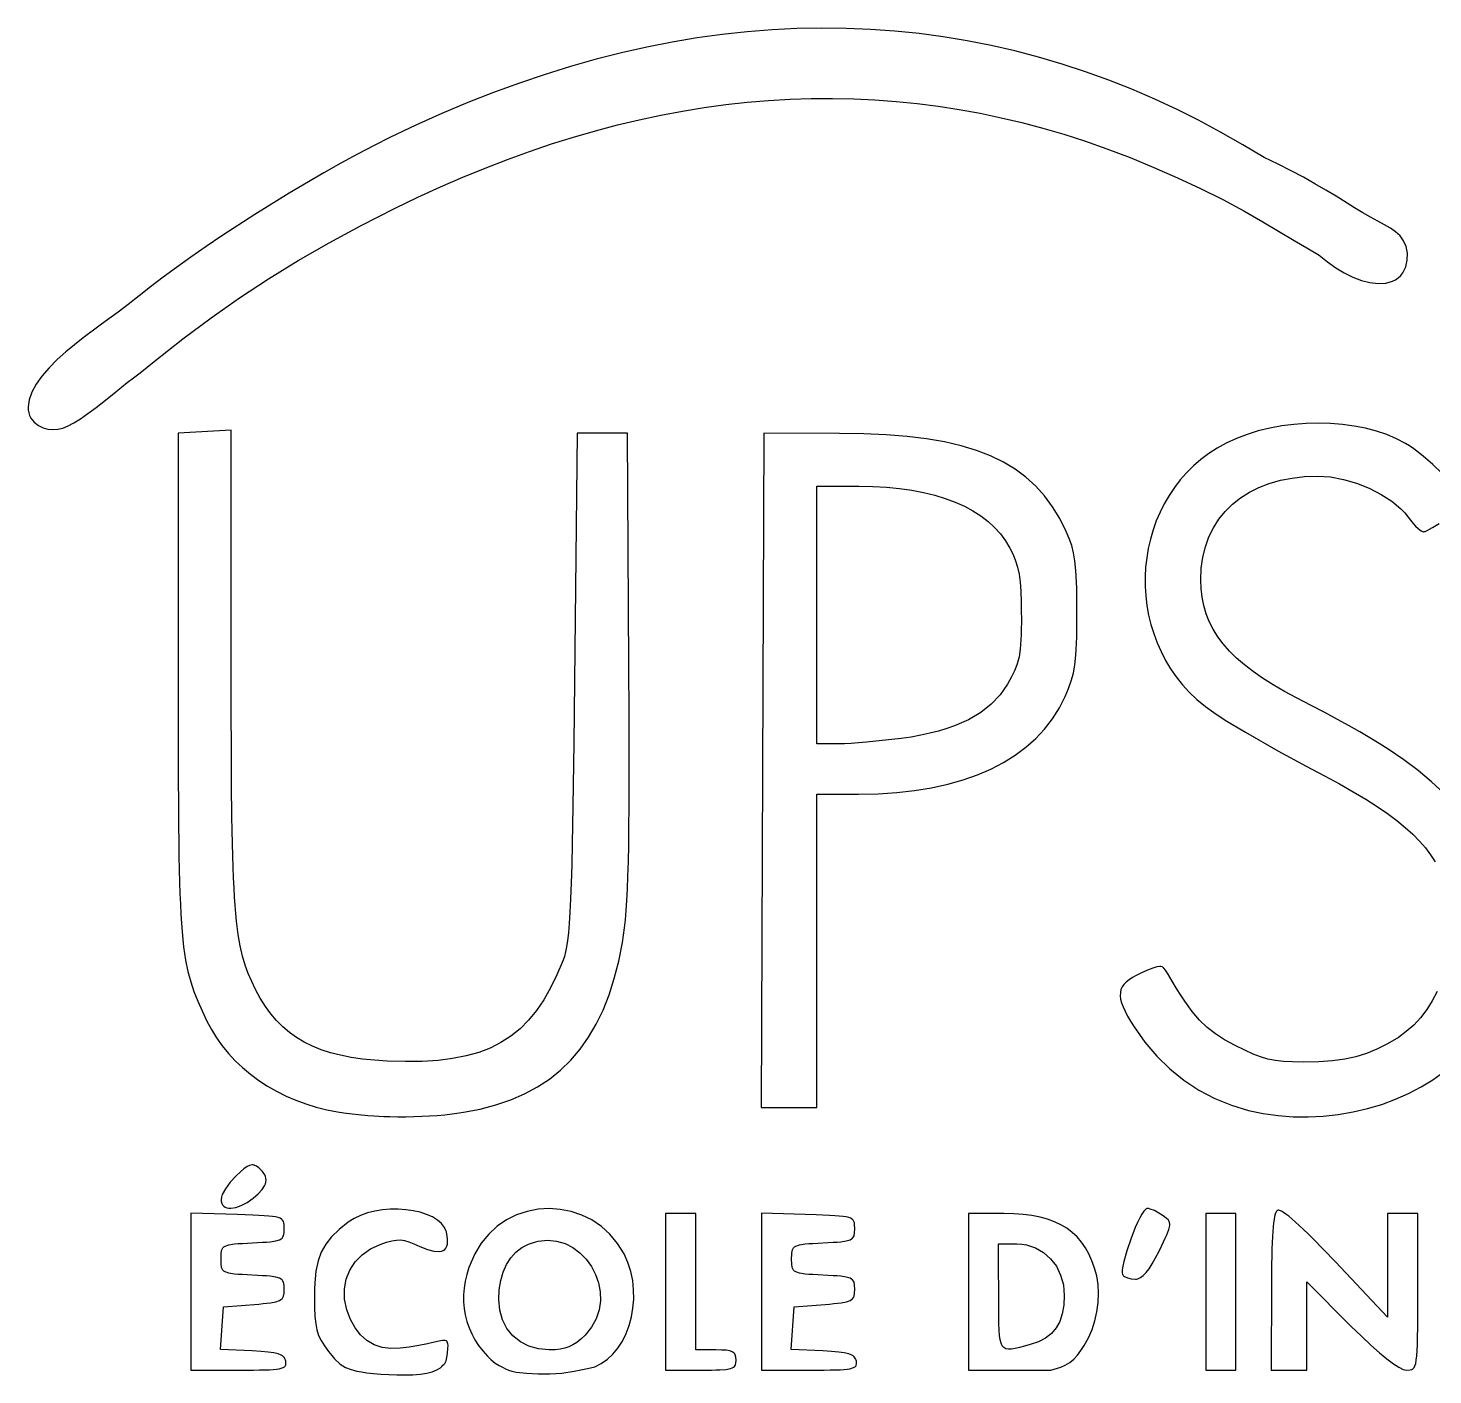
# Model space of a CAD drawing. Extents: x -6 to 160, y 42 to 89.
# Drawn here: x -6.35 to 40.39, y 41.65 to 86.45 of the extents above; entities that cross this region are included whole.
import ezdxf

# ---------------------------------------------------------------- set-up
doc = ezdxf.new("R2010")
doc.units = 0
doc.layers.get('0').update_dxf_attribs({"linetype": 'CONTINUOUS'})

msp = doc.modelspace()

# ---------------------------------------------------------------- linework, layer by layer
at = {"color": 7}
for points in [[(-5.357918, 73.107075), (-5.190442, 73.1472), (-5.014575, 73.217475), (-4.822725, 73.31955), (-4.607768, 73.45515), (-4.364167, 73.625475), (-4.088175, 73.8312), (-3.777743, 74.07255), (-3.431925, 74.3496), (-3.050318, 74.662275), (-2.844593, 74.8158), (-2.6253, 74.9838), (-2.154443, 75.3573), (-1.203968, 76.10805), (-0.260319, 76.81275), (0.687367, 77.47815), (1.65, 78.1113), (2.638492, 78.7191), (3.663743, 79.30845), (4.736617, 79.886325), (5.868075, 80.459625), (6.619867, 80.8212), (7.36875, 81.1638), (8.114625, 81.487575), (8.857725, 81.792525), (9.59805, 82.078575), (10.335675, 82.345725), (11.070675, 82.594125), (11.803125, 82.823625), (12.5331, 83.0343), (13.260675, 83.22615), (13.98585, 83.399175), (14.70885, 83.553375), (15.4296, 83.688825), (16.148175, 83.80545), (16.8648, 83.90325), (17.5794, 83.9823), (18.29205, 84.0426), (19.0029, 84.08415), (19.71195, 84.106875), (20.41935, 84.11085), (21.1251, 84.096075), (21.829275, 84.062625), (22.532025, 84.01035), (23.233275, 83.9394), (23.93325, 83.8497), (24.63195, 83.741325), (25.32945, 83.614275), (26.025825, 83.468475), (26.72115, 83.303925), (27.4155, 83.120775), (28.108875, 82.91895), (28.8015, 82.698375), (29.5476, 82.4373), (30.321225, 82.141575), (31.107975, 81.8178), (31.893375, 81.47235), (32.66325, 81.111975), (33.40305, 80.742975), (34.09845, 80.372025), (34.735125, 80.005575), (35.78145, 79.3818), (36.19395, 79.1403), (36.61395, 78.8991), (36.88545, 78.67365), (37.1625, 78.4758), (37.444575, 78.30615), (37.73025, 78.165975), (38.0169, 78.057525), (38.299875, 77.984325), (38.572725, 77.951325), (38.8269, 77.964225), (39.053475, 78.027375), (39.1536, 78.07845), (39.24375, 78.14235), (39.323025, 78.218475), (39.390825, 78.3057), (39.49035, 78.50775), (39.5412, 78.73275), (39.544425, 78.9627), (39.503025, 79.180275), (39.42105, 79.3728), (39.303225, 79.535325), (39.15405, 79.671375), (38.977875, 79.7901), (38.77845, 79.903125), (38.5584, 80.022075), (38.319525, 80.1549), (38.0622, 80.30535), (37.78605, 80.473725), (37.172625, 80.853975), (36.8331, 81.0591), (36.470475, 81.27015), (36.084525, 81.485475), (35.674875, 81.70395), (35.241675, 81.924825), (34.784925, 82.148025), (34.073175, 82.56765), (33.326175, 82.989375), (32.589675, 83.385525), (32.239725, 83.565375), (31.90965, 83.7285), (31.147125, 84.083025), (30.380325, 84.412725), (29.60925, 84.71775), (28.83405, 84.998025), (28.054725, 85.25355), (27.271275, 85.4844), (26.483925, 85.6905), (25.6926, 85.87185), (24.89745, 86.02845), (24.098475, 86.160375), (23.295825, 86.26755), (22.489425, 86.349975), (21.6795, 86.407725), (20.865975, 86.4408), (20.049, 86.44905), (19.22865, 86.4327), (18.40485, 86.3916), (17.577825, 86.32575), (16.74765, 86.2353), (15.91425, 86.1201), (15.0777, 85.98015), (14.238225, 85.815525), (13.395675, 85.626225), (12.550275, 85.41225), (11.7021, 85.1736), (10.851075, 84.9102), (9.99735, 84.622125), (9.141, 84.30945), (8.282025, 83.972025), (7.420568, 83.609925), (6.556643, 83.22315), (5.690392, 82.8117), (5.160818, 82.54635), (4.614292, 82.26015), (4.054792, 81.95565), (3.486067, 81.63555), (2.336543, 80.959125), (1.19655, 80.2521), (0.097046, 79.535625), (-0.427872, 79.180575), (-0.931192, 78.83115), (-1.408867, 78.489975), (-1.857217, 78.15975), (-2.272267, 77.8431), (-2.650117, 77.54265), (-3.021892, 77.256225), (-3.355568, 77.00385), (-3.660293, 76.77765), (-3.947617, 76.56705), (-4.513867, 76.1478), (-5.097442, 75.67965), (-5.384025, 75.422025), (-5.652443, 75.152475), (-5.889968, 74.876625), (-6.084975, 74.6013), (-6.229042, 74.334), (-6.317467, 74.081775), (-6.349425, 73.851375), (-6.344767, 73.74615), (-6.327292, 73.648275), (-6.297592, 73.5582), (-6.256875, 73.476225), (-6.206243, 73.402575), (-6.147, 73.33725), (-6.0084, 73.231125), (-5.852243, 73.15665), (-5.6883, 73.111875), (-5.522918, 73.095525)], [(6.216593, 50.237167), (6.482475, 50.24175), (6.746317, 50.251042), (7.006792, 50.264925), (7.262842, 50.283367), (7.5132, 50.3064), (7.756725, 50.333768), (7.9923, 50.36541), (8.135175, 50.387318), (8.69325, 50.494492), (9.2184, 50.631743), (9.711225, 50.799525), (10.172325, 50.998568), (10.60215, 51.229343), (11.001375, 51.492443), (11.370375, 51.78846), (11.7099, 52.1181), (12.020325, 52.481768), (12.30225, 52.880175), (12.556275, 53.313743), (12.782925, 53.78325), (12.982725, 54.289192), (13.1562, 54.832125), (13.303875, 55.412692), (13.426425, 56.031442), (13.497, 56.517225), (13.5267, 56.791725), (13.5528, 57.095475), (13.575525, 57.43455), (13.59495, 57.8151), (13.6113, 58.243275), (13.624575, 58.725075), (13.635, 59.266725), (13.642725, 59.8743), (13.647825, 60.553875), (13.6509, 61.7217), (13.647225, 63.588), (13.639275, 65.246325), (13.595625, 72.974625), (11.91555, 72.974625), (11.8041, 62.65995), (11.77605, 60.572025), (11.754, 59.3172), (11.738175, 58.6128), (11.721, 58.004325), (11.702175, 57.4833), (11.681325, 57.041175), (11.65815, 56.669475), (11.6322, 56.359725), (11.603175, 56.103518), (11.570775, 55.892243), (11.53455, 55.71756), (11.494275, 55.570875), (11.4495, 55.443742), (11.247525, 54.963068), (11.033925, 54.524392), (10.80645, 54.126368), (10.563075, 53.767868), (10.3014, 53.447617), (10.019475, 53.164275), (9.7149, 52.916692), (9.38565, 52.703542), (9.0294, 52.523618), (8.64405, 52.37565), (8.227425, 52.25835), (7.77735, 52.170525), (7.291485, 52.110818), (6.767843, 52.078125), (6.204142, 52.071067), (5.598218, 52.088543), (5.173118, 52.11555), (4.773067, 52.156118), (4.396867, 52.210943), (4.043543, 52.280468), (3.712117, 52.365375), (3.401618, 52.466025), (3.11085, 52.583168), (2.838893, 52.7172), (2.584718, 52.868842), (2.347342, 53.038493), (2.12565, 53.226743), (1.918718, 53.434193), (1.72545, 53.66145), (1.54485, 53.908943), (1.375868, 54.177293), (1.217467, 54.467092), (0.973718, 54.998243), (0.872692, 55.277318), (0.784425, 55.580475), (0.708069, 55.919018), (0.642746, 56.304225), (0.58762, 56.747475), (0.563621, 56.99445), (0.541866, 57.2601), (0.522217, 57.54585), (0.504593, 57.853275), (0.488845, 58.18365), (0.474965, 58.5384), (0.462742, 58.91895), (0.452098, 59.326725), (0.442943, 59.76315), (0.435139, 60.22965), (0.423374, 61.258425), (0.415718, 62.424375), (0.411518, 63.73875), (0.40979, 65.21295), (0.407764, 73.076175), (-1.356367, 72.974625), (-1.355768, 63.0726), (-1.3533, 61.6749), (-1.3476, 60.45), (-1.343093, 59.897625), (-1.337392, 59.38275), (-1.330192, 58.90365), (-1.32135, 58.4583), (-1.310775, 58.044825), (-1.298242, 57.6615), (-1.283692, 57.3063), (-1.266817, 56.977425), (-1.247625, 56.672925), (-1.2258, 56.391), (-1.201275, 56.1297), (-1.173818, 55.887225), (-1.109617, 55.4511), (-1.031993, 55.0677), (-0.939593, 54.721792), (-0.831217, 54.398542), (-0.705449, 54.08295), (-0.56107, 53.759842), (-0.396824, 53.414317), (-0.249515, 53.134417), (-0.081298, 52.862093), (0.107323, 52.598467), (0.315365, 52.344592), (0.542015, 52.101743), (0.786292, 51.870668), (1.047217, 51.652568), (1.323667, 51.448268), (1.614518, 51.258668), (1.9185, 51.084517), (2.234325, 50.926493), (2.56065, 50.785425), (2.896125, 50.661817), (3.239318, 50.556142), (3.588825, 50.468918), (3.942068, 50.4012), (4.158667, 50.3676), (4.430618, 50.331742), (4.644893, 50.307968), (4.950225, 50.280525), (5.156167, 50.265968), (5.490818, 50.24865), (5.683275, 50.242193), (5.94975, 50.237318)], [(19.89705, 60.9636), (21.283125, 60.965625), (21.93195, 60.9801), (22.55355, 61.02075), (23.1474, 61.087275), (23.7132, 61.179525), (24.2505, 61.297275), (24.758925, 61.440375), (25.23795, 61.6086), (25.687275, 61.801725), (26.10645, 62.0196), (26.49495, 62.262075), (26.85255, 62.528775), (27.178725, 62.8197), (27.4731, 63.13455), (27.735225, 63.473175), (27.964725, 63.83535), (28.16115, 64.22085), (28.27365, 64.484325), (28.3626, 64.734375), (28.4307, 64.99005), (28.4805, 65.270025), (28.5147, 65.593275), (28.5267, 65.777025), (28.53585, 65.978625), (28.542375, 66.200475), (28.546575, 66.444975), (28.5489, 66.714375), (28.5489, 67.29975), (28.5465, 67.56315), (28.542225, 67.8033), (28.535775, 68.022225), (28.515375, 68.403975), (28.483275, 68.724375), (28.4373, 68.9991), (28.3755, 69.24405), (28.2957, 69.474975), (28.1958, 69.707775), (27.97875, 70.135575), (27.738075, 70.5291), (27.4716, 70.8891), (27.17715, 71.216775), (26.852475, 71.512875), (26.4954, 71.77845), (26.1036, 72.01455), (25.674975, 72.221925), (25.207275, 72.4017), (24.698325, 72.55485), (24.1458, 72.6822), (23.5476, 72.7848), (22.9014, 72.86355), (22.2051, 72.9195), (21.456375, 72.95355), (20.653125, 72.966675), (18.1329, 72.974625), (18.046575, 50.547), (19.89705, 50.547)], [(19.896825, 62.642025), (19.896825, 71.21055), (21.28965, 71.21055), (21.7602, 71.20215), (22.21155, 71.177025), (22.643325, 71.1354), (23.055225, 71.07735), (23.4468, 71.003025), (23.817825, 70.912575), (24.167925, 70.80615), (24.496725, 70.683825), (24.80385, 70.545825), (25.089, 70.3923), (25.3518, 70.223325), (25.59195, 70.039125), (25.809075, 69.8397), (26.0028, 69.62535), (26.172825, 69.39615), (26.3187, 69.15225), (26.42505, 68.938725), (26.5104, 68.731425), (26.576925, 68.517975), (26.626575, 68.286075), (26.661675, 68.023275), (26.684175, 67.717275), (26.69625, 67.3557), (26.6991, 67.150275), (26.699625, 66.686025), (26.697525, 66.4692), (26.69325, 66.273675), (26.6865, 66.09705), (26.6634, 65.7915), (26.62455, 65.53455), (26.566425, 65.3079), (26.485275, 65.093475), (26.3775, 64.87305), (26.2395, 64.62855), (25.9953, 64.27575), (25.699125, 63.9615), (25.34865, 63.6846), (24.9414, 63.44385), (24.4752, 63.23805), (24.219225, 63.1479), (23.94765, 63.066075), (23.660025, 62.99235), (23.356275, 62.926575), (23.036025, 62.868675), (22.6989, 62.8185), (21.55215, 62.69385), (21.281175, 62.67225), (21.0333, 62.655975), (20.817, 62.645625), (20.64075, 62.642025)], [(0.559948, 47.219707), (0.740993, 47.285032), (0.936593, 47.38965), (1.141193, 47.533208), (1.308968, 47.677208), (1.434892, 47.813108), (1.519192, 47.94225), (1.545825, 48.004726), (1.562167, 48.06601), (1.568243, 48.126308), (1.564118, 48.185703), (1.549725, 48.244503), (1.5252, 48.302777), (1.445617, 48.41843), (1.32576, 48.534153), (1.248368, 48.59071), (1.175092, 48.624836), (1.138643, 48.633007), (1.101517, 48.634952), (1.063125, 48.630604), (1.023, 48.619583), (0.9351, 48.577126), (0.833242, 48.505955), (0.712944, 48.40448), (0.569698, 48.271282), (0.376339, 48.062027), (0.218021, 47.844833), (0.110996, 47.645482), (0.081894, 47.5605), (0.071766, 47.489625), (0.077694, 47.417408), (0.095021, 47.355308), (0.12307, 47.303333), (0.161167, 47.261407), (0.2085, 47.229525), (0.264439, 47.207633), (0.328273, 47.195775), (0.399296, 47.193832)], [(0.672146, 41.809058), (1.1547, 41.81085), (1.354867, 41.813632), (1.529767, 41.8179), (1.6809, 41.824207), (1.809893, 41.832608), (1.918268, 41.843558), (2.007592, 41.857282), (2.1354, 41.894258), (2.177018, 41.918107), (2.192918, 41.931533), (2.205818, 41.946008), (2.215943, 41.961458), (2.22345, 41.978108), (2.231393, 42.014783), (2.231243, 42.056325), (2.224568, 42.103057), (2.214, 42.145432), (2.198618, 42.183975), (2.17791, 42.219082), (2.151067, 42.250808), (2.117468, 42.27945), (2.076443, 42.305107), (1.969492, 42.348675), (1.824817, 42.38295), (1.637092, 42.409733), (1.400918, 42.43065), (1.110893, 42.447308), (0.053318, 42.497557), (0.155697, 43.909125), (1.330125, 44.007307), (1.477192, 44.021107), (1.718168, 44.04975), (1.89615, 44.083582), (2.020568, 44.127457), (2.06565, 44.154533), (2.100893, 44.185958), (2.127517, 44.222257), (2.146567, 44.26395), (2.167125, 44.366033), (2.17185, 44.497057), (2.1675, 44.629508), (2.147617, 44.731657), (2.12865, 44.772832), (2.101867, 44.808082), (2.066025, 44.838158), (2.019825, 44.863425), (1.891125, 44.902425), (1.705493, 44.929583), (1.588042, 44.940225), (1.45245, 44.9496), (0.779093, 44.984633), (0.640046, 44.993857), (0.520569, 45.004283), (0.334122, 45.0321), (0.208122, 45.0741), (0.164097, 45.102382), (0.130715, 45.136425), (0.106499, 45.177008), (0.090065, 45.224933), (0.074318, 45.345833), (0.071697, 45.505133), (0.074318, 45.66435), (0.090145, 45.785258), (0.106648, 45.833175), (0.130875, 45.873825), (0.164315, 45.9078), (0.208339, 45.936082), (0.334419, 45.978082), (0.520798, 46.0059), (0.640274, 46.016325), (0.779318, 46.02555), (1.45245, 46.060583), (1.588042, 46.070032), (1.705493, 46.080607), (1.891125, 46.107757), (2.019825, 46.146675), (2.066025, 46.172033), (2.101867, 46.202107), (2.12865, 46.237425), (2.147617, 46.278532), (2.1675, 46.380682), (2.17185, 46.513208), (2.167867, 46.650307), (2.159775, 46.706175), (2.144543, 46.754483), (2.1201, 46.795808), (2.084242, 46.830908), (2.034817, 46.860383), (1.969575, 46.884833), (1.8864, 46.905075), (1.78305, 46.921658), (1.657342, 46.935232), (1.5072, 46.946483), (1.330342, 46.956083), (1.124543, 46.964708), (0.617695, 46.981507), (-0.936368, 47.029733), (-0.936217, 41.809058)], [(6.456975, 41.656883), (6.70005, 41.676907), (6.915892, 41.709758), (7.100167, 41.755958), (7.251, 41.815507), (7.367992, 41.888325), (7.413742, 41.929583), (7.451167, 41.974058), (7.48905, 41.999482), (7.518975, 42.030983), (7.542225, 42.069158), (7.560075, 42.114533), (7.58475, 42.228525), (7.603425, 42.377025), (7.61865, 42.528075), (7.622625, 42.641932), (7.6191, 42.686025), (7.6113, 42.722107), (7.598625, 42.750675), (7.5903, 42.762232), (7.580625, 42.772132), (7.56945, 42.780307), (7.5567, 42.786907), (7.526475, 42.795375), (7.489418, 42.798158), (7.444942, 42.795533), (7.331918, 42.775957), (7.074143, 42.714157), (6.945667, 42.686633), (6.649717, 42.63039), (6.3333, 42.578032), (6.034117, 42.536325), (5.723693, 42.523575), (5.434343, 42.563108), (5.168093, 42.653557), (4.92705, 42.79335), (4.713068, 42.981158), (4.528268, 43.215383), (4.374668, 43.494675), (4.254293, 43.81755), (4.182667, 44.169007), (4.177943, 44.510483), (4.236817, 44.835608), (4.356067, 45.137858), (4.532318, 45.411082), (4.762425, 45.648682), (5.042917, 45.844358), (5.370667, 45.9918), (5.578275, 46.060282), (5.75235, 46.107982), (5.903317, 46.134233), (6.041918, 46.138508), (6.178575, 46.12035), (6.323842, 46.079257), (6.488317, 46.014607), (6.682575, 45.925883), (6.939, 45.819075), (7.155225, 45.760582), (7.330493, 45.750015), (7.402642, 45.762615), (7.464218, 45.787058), (7.5153, 45.823358), (7.555725, 45.87135), (7.58535, 45.931058), (7.604175, 46.002457), (7.60905, 46.180058), (7.569525, 46.403708), (7.544625, 46.479458), (7.50915, 46.551533), (7.408725, 46.684432), (7.272742, 46.802033), (7.1058, 46.903807), (6.912218, 46.989382), (6.696442, 47.0583), (6.463118, 47.11005), (6.216525, 47.144258), (5.961218, 47.160382), (5.701717, 47.158057), (5.44236, 47.136832), (5.187667, 47.096258), (4.9422, 47.0358), (4.710217, 46.955175), (4.496392, 46.853783), (4.305143, 46.731158), (3.997568, 46.485157), (3.748417, 46.244782), (3.552293, 45.998258), (3.403943, 45.733875), (3.297818, 45.439808), (3.228743, 45.104258), (3.191175, 44.715383), (3.182625, 44.49735), (3.179843, 44.261558), (3.1806, 44.069558), (3.183067, 43.896015), (3.194993, 43.597282), (3.219225, 43.351433), (3.259342, 43.14435), (3.318968, 42.96225), (3.401618, 42.791108), (3.5109, 42.616883), (3.650467, 42.425775), (3.75315, 42.295507), (3.849292, 42.183608), (4.029525, 42.010357), (4.20645, 41.896583), (4.395368, 41.832907), (4.4766, 41.803508), (4.591943, 41.775008), (4.741493, 41.747633), (4.924725, 41.721683), (5.139817, 41.69775), (5.382442, 41.676907), (5.91951, 41.650433)], [(11.014425, 41.682232), (11.40825, 41.710282), (11.82255, 41.769), (12.2691, 41.85939), (12.504225, 41.923425), (12.723975, 42.027682), (12.927075, 42.168375), (13.112325, 42.341925), (13.278375, 42.544725), (13.4241, 42.773257), (13.548075, 43.023758), (13.64925, 43.292632), (13.7262, 43.576358), (13.777725, 43.871257), (13.80255, 44.173657), (13.799475, 44.480108), (13.76715, 44.786783), (13.704375, 45.090225), (13.60995, 45.386775), (13.48245, 45.672832), (13.2669, 46.025925), (13.012725, 46.332), (12.725625, 46.591057), (12.411, 46.803157), (12.07455, 46.968232), (11.721675, 47.086283), (11.358, 47.1573), (10.98915, 47.1813), (10.620525, 47.158208), (10.257675, 47.088075), (9.9063, 46.970933), (9.5718, 46.806683), (9.259875, 46.595332), (8.97585, 46.336875), (8.7255, 46.031408), (8.514225, 45.678758), (8.320425, 45.224032), (8.2494, 44.994975), (8.196075, 44.765858), (8.16045, 44.537258), (8.14275, 44.310083), (8.14305, 44.085008), (8.161275, 43.862775), (8.197425, 43.644082), (8.251275, 43.42965), (8.322825, 43.220258), (8.4117, 43.016475), (8.517675, 42.819007), (8.640375, 42.628507), (8.779425, 42.445575), (8.9343, 42.271133), (9.061575, 42.148725), (9.19185, 42.045158), (9.3252, 41.9604), (9.461475, 41.894483), (9.533775, 41.850082), (9.630375, 41.810558), (9.75105, 41.775982), (9.89475, 41.746432), (10.238925, 41.703083), (10.62375, 41.681107)], [(16.032675, 41.808825), (16.388625, 41.810783), (16.5363, 41.813783), (16.6653, 41.818575), (16.8723, 41.835008), (17.019675, 41.862832), (17.07405, 41.881957), (17.117175, 41.904908), (17.15025, 41.932208), (17.17455, 41.964075), (17.19135, 42.000907), (17.20185, 42.043132), (17.20875, 42.14484), (17.202825, 42.239708), (17.1825, 42.315525), (17.165625, 42.346882), (17.143725, 42.374257), (17.116275, 42.397807), (17.08275, 42.417907), (16.99545, 42.448425), (16.877925, 42.467775), (16.72635, 42.477908), (16.536675, 42.4809), (15.8646, 42.4809), (15.8646, 47.017133), (14.8566, 47.017133), (14.8566, 41.808825)], [(19.657275, 41.809058), (20.139825, 41.810932), (20.34, 41.813632), (20.5149, 41.817982), (20.666025, 41.824207), (20.795025, 41.832608), (20.9034, 41.843558), (20.992725, 41.857282), (21.120525, 41.894258), (21.16215, 41.918183), (21.17805, 41.931607), (21.19095, 41.946008), (21.201075, 41.96154), (21.208575, 41.978108), (21.216525, 42.014857), (21.216375, 42.056407), (21.2097, 42.103133), (21.199125, 42.145432), (21.183825, 42.184058), (21.16305, 42.219082), (21.1362, 42.250808), (21.102675, 42.27945), (21.06165, 42.305183), (20.9547, 42.348675), (20.810025, 42.383032), (20.622225, 42.4098), (20.38605, 42.430732), (20.0961, 42.447383), (19.03845, 42.497557), (19.1409, 43.909125), (20.31525, 44.007307), (20.462325, 44.021175), (20.7033, 44.04975), (20.881275, 44.083582), (21.0057, 44.127457), (21.05085, 44.1546), (21.0861, 44.186025), (21.11265, 44.222257), (21.131775, 44.26395), (21.15225, 44.3661), (21.156975, 44.497057), (21.152625, 44.629575), (21.13275, 44.731657), (21.113775, 44.772832), (21.087, 44.80815), (21.05115, 44.838158), (21.00495, 44.863507), (20.876325, 44.902425), (20.690625, 44.929583), (20.573175, 44.940225), (20.43765, 44.9496), (19.7643, 44.984707), (19.62525, 44.993857), (19.5057, 45.004357), (19.319325, 45.032182), (19.193325, 45.074182), (19.1493, 45.102382), (19.11585, 45.136425), (19.0917, 45.177082), (19.0752, 45.225), (19.05945, 45.345908), (19.056825, 45.505133), (19.05945, 45.664433), (19.075275, 45.785325), (19.091775, 45.833258), (19.116075, 45.873825), (19.14945, 45.907882), (19.19355, 45.936082), (19.31955, 45.978082), (19.505925, 46.0059), (19.625475, 46.016407), (19.76445, 46.02555), (20.43765, 46.060665), (20.573175, 46.070032), (20.690625, 46.080607), (20.876325, 46.107833), (21.00495, 46.146757), (21.05115, 46.172108), (21.087, 46.202107), (21.113775, 46.237425), (21.13275, 46.2786), (21.152625, 46.38075), (21.156975, 46.513208), (21.153075, 46.650375), (21.1449, 46.706175), (21.129675, 46.754483), (21.1053, 46.795875), (21.06945, 46.830908), (21.01995, 46.860383), (20.954775, 46.884907), (20.871525, 46.905075), (20.76825, 46.921658), (20.64255, 46.935308), (20.4924, 46.946557), (20.315475, 46.95615), (19.872975, 46.972965), (18.04875, 47.029733), (18.0489, 41.809058)], [(28.00965, 41.90475), (28.16325, 41.97615), (28.308, 42.066308), (28.442775, 42.176857), (28.5672, 42.308032), (28.6818, 42.458332), (28.7874, 42.626258), (28.9308, 42.879832), (29.0511, 43.156275), (29.14695, 43.449233), (29.216775, 43.752375), (29.259075, 44.0595), (29.272425, 44.364232), (29.255325, 44.660258), (29.206275, 44.941358), (29.134275, 45.204907), (29.0484, 45.4491), (28.9482, 45.67425), (28.83315, 45.880725), (28.7028, 46.068832), (28.5567, 46.238858), (28.39425, 46.391107), (28.215075, 46.525957), (28.01865, 46.643783), (27.80445, 46.744732), (27.5721, 46.829325), (27.321, 46.897807), (27.0507, 46.950533), (26.760825, 46.987732), (26.4507, 47.009858), (26.11995, 47.017133), (24.9372, 47.017133), (24.9372, 41.808825), (27.682425, 41.808825)], [(30.536625, 44.8362), (30.5802, 44.846115), (30.668325, 44.88645), (30.758625, 44.955308), (30.8523, 45.053933), (30.950325, 45.183532), (31.05375, 45.3453), (31.1637, 45.540608), (31.28115, 45.7707), (31.429425, 46.075508), (31.488225, 46.20045), (31.537125, 46.309283), (31.605825, 46.485075), (31.63695, 46.6158), (31.6389, 46.668225), (31.632, 46.714357), (31.616475, 46.755607), (31.5924, 46.7937), (31.51965, 46.866907), (31.41525, 46.946775), (31.125075, 47.115082), (30.990075, 47.166232), (30.9327, 47.180183), (30.884925, 47.185057), (30.8739, 47.183633), (30.8622, 47.179358), (30.83685, 47.162782), (30.779025, 47.099708), (30.71355, 47.001225), (30.64245, 46.872757), (30.567675, 46.719833), (30.491175, 46.547857), (30.34125, 46.168582), (30.208725, 45.778425), (30.1095, 45.42105), (30.0774, 45.268282), (30.059625, 45.140032), (30.0582, 45.041782), (30.064275, 45.005632), (30.069075, 44.991082), (30.07515, 44.979), (30.086025, 44.964075), (30.0999, 44.9496), (30.13605, 44.922225), (30.235125, 44.875808), (30.3588, 44.844383), (30.493275, 44.832907)], [(33.841725, 47.017133), (32.833725, 47.017133), (32.833725, 41.808825), (33.841725, 41.808825)], [(36.193875, 44.742007), (37.66725, 43.275375), (38.0148, 42.935407), (38.33025, 42.6393), (38.612925, 42.38745), (38.8623, 42.180383), (39.07785, 42.018525), (39.2589, 41.902358), (39.404925, 41.832233), (39.464625, 41.814683), (39.5154, 41.808825), (39.63795, 41.814833), (39.6876, 41.827883), (39.7098, 41.838608), (39.73035, 41.852632), (39.74925, 41.870558), (39.766575, 41.892825), (39.796875, 41.952083), (39.821775, 42.034125), (39.841725, 42.142733), (39.8574, 42.281625), (39.86925, 42.454432), (39.877875, 42.664957), (39.88365, 42.916875), (39.88725, 43.213957), (39.88995, 43.958258), (39.8901, 47.017133), (38.882025, 47.017133), (38.878575, 43.572907), (37.15035, 45.410108), (36.755775, 45.8238), (36.40125, 46.183883), (36.23955, 46.34325), (36.088575, 46.488532), (35.94855, 46.619557), (35.8197, 46.7361), (35.70225, 46.837958), (35.5965, 46.92495), (35.5026, 46.996808), (35.42085, 47.05344), (35.351475, 47.09445), (35.2947, 47.119732), (35.27115, 47.126407), (35.250825, 47.129108), (35.233725, 47.127682), (35.22, 47.122282), (35.2068, 47.111857), (35.19405, 47.0973), (35.170125, 47.05545), (35.148075, 46.996133), (35.1279, 46.918807), (35.109525, 46.823032), (35.09295, 46.7082), (35.078175, 46.57395), (35.065125, 46.419607), (35.053725, 46.244782), (35.043975, 46.048882), (35.0358, 45.831457), (35.0292, 45.591983), (35.024175, 45.32985), (35.020575, 45.0447), (35.018475, 44.735925), (35.0178, 41.808825), (36.193875, 41.808825)], [(10.63875, 42.512625), (10.316325, 42.605108), (10.03005, 42.753158), (9.7848, 42.951907), (9.58545, 43.196483), (9.43695, 43.482075), (9.344325, 43.8036), (9.3123, 44.15625), (9.32925, 44.484682), (9.3792, 44.789783), (9.460875, 45.069383), (9.573075, 45.321075), (9.714525, 45.542408), (9.883875, 45.731108), (10.079925, 45.884775), (10.301325, 46.001108), (10.4631, 46.059382), (10.623, 46.100175), (10.93515, 46.132275), (11.234025, 46.103482), (11.5158, 46.019933), (11.77665, 45.887625), (12.0129, 45.712875), (12.220575, 45.501683), (12.396, 45.260182), (12.53535, 44.994458), (12.6348, 44.710725), (12.6906, 44.415082), (12.698925, 44.11359), (12.65595, 43.812375), (12.557925, 43.517632), (12.401025, 43.2354), (12.181425, 42.971857), (12.04215, 42.840158), (11.910075, 42.732608), (11.78025, 42.64719), (11.647725, 42.58185), (11.50755, 42.534607), (11.354925, 42.503332), (11.184825, 42.486075), (10.992375, 42.480757)], [(26.1888, 42.520283), (26.15265, 42.53565), (26.120325, 42.55665), (26.09145, 42.583582), (26.066025, 42.61665), (26.02425, 42.702675), (25.993425, 42.817282), (25.971825, 42.962933), (25.957875, 43.142175), (25.94985, 43.357507), (25.94625, 43.611382), (25.945275, 46.009057), (26.54625, 46.009057), (26.711625, 46.000507), (26.87145, 45.975232), (27.171525, 45.877657), (27.44085, 45.722475), (27.673725, 45.515858), (27.864675, 45.263708), (28.008, 44.972183), (28.09815, 44.64735), (28.129425, 44.295307), (28.113075, 43.968682), (28.06335, 43.680532), (27.978825, 43.428975), (27.858225, 43.212225), (27.700425, 43.0284), (27.504, 42.8757), (27.26775, 42.752333), (26.9904, 42.656332), (26.802075, 42.603983), (26.637825, 42.560108), (26.496, 42.527332), (26.375025, 42.508133), (26.273175, 42.5049)]]:
    msp.add_lwpolyline(points, close=True, dxfattribs=at)
for points in [[(40.698825, 71.6379), (40.390575, 71.931525), (40.071375, 72.20955), (39.7623, 72.45105), (39.618075, 72.55155), (39.484275, 72.635175), (39.183375, 72.792075), (38.858625, 72.9282), (38.513175, 73.0434), (38.14995, 73.137825), (37.7721, 73.211325), (37.38255, 73.26405), (36.984375, 73.29585), (36.58065, 73.3068), (36.174375, 73.2969), (35.768625, 73.26615), (35.3664, 73.214475), (34.970775, 73.14195), (34.58475, 73.048575), (34.211325, 72.934275), (33.85365, 72.799125), (33.514725, 72.64305), (33.217725, 72.47925), (32.9376, 72.298125), (32.674425, 72.100575), (32.428275, 71.8878), (32.1993, 71.6607), (31.9875, 71.4204), (31.7931, 71.1678), (31.616025, 70.9041), (31.45635, 70.6302), (31.3143, 70.34715), (31.189875, 70.056075), (31.083225, 69.757875), (30.99435, 69.453675), (30.923325, 69.144525), (30.8703, 68.831325), (30.83535, 68.5152), (30.81855, 68.197125), (30.819975, 67.878225), (30.8397, 67.559475), (30.8778, 67.24185), (30.934425, 66.926475), (31.009575, 66.614325), (31.1034, 66.30645), (31.2159, 66.0039), (31.3473, 65.70765), (31.497525, 65.41875), (31.6668, 65.13825), (31.855125, 64.8672), (32.062575, 64.606575), (32.2893, 64.357425), (32.5353, 64.1208), (32.825175, 63.8787), (33.099825, 63.68265), (33.48225, 63.4335), (34.15335, 63.024225), (35.23305, 62.407125), (36.172725, 61.902525), (36.791175, 61.57815), (37.287675, 61.30755), (37.7433, 61.048125), (38.160075, 60.798225), (38.539725, 60.5562), (38.8842, 60.32055), (39.19545, 60.08955), (39.4752, 59.861625), (39.725475, 59.635125), (39.948075, 59.40855), (40.14495, 59.180175), (40.3179, 58.9485), (40.4688, 58.7118)], [(40.773825, 60.9873), (40.3476, 61.380225), (39.9063, 61.749375), (39.43065, 62.10735), (38.901225, 62.46675), (38.6103, 62.650875), (38.2986, 62.840025), (37.9638, 63.03585), (37.6035, 63.23985), (37.21515, 63.4536), (36.79635, 63.678675), (36.344775, 63.91665), (35.858025, 64.1691), (35.451675, 64.3863), (35.075475, 64.60425), (34.728825, 64.82355), (34.411125, 65.045025), (34.121925, 65.269125), (33.8607, 65.496675), (33.626775, 65.7282), (33.41985, 65.96445), (33.239175, 66.206025), (33.084375, 66.4536), (32.95485, 66.70785), (32.85, 66.969375), (32.76945, 67.238925), (32.712525, 67.517025), (32.678775, 67.804425), (32.667675, 68.1018), (32.6853, 68.4861), (32.73765, 68.85195), (32.823675, 69.19845), (32.942475, 69.5247), (33.092925, 69.82995), (33.27405, 70.11315), (33.485025, 70.373625), (33.72465, 70.610325), (33.9921, 70.8225), (34.286325, 71.00925), (34.606275, 71.1696), (34.951125, 71.3028), (35.319675, 71.407875), (35.711175, 71.484075), (36.124425, 71.530425), (36.558525, 71.546025), (36.982575, 71.51775), (37.419525, 71.43705), (37.85595, 71.309775), (38.27865, 71.142075), (38.674125, 70.940025), (39.029175, 70.70955), (39.330375, 70.45665), (39.456675, 70.32375), (39.56565, 70.185825), (39.6465, 70.078275), (39.732075, 69.975525), (39.81795, 69.882975), (39.8997, 69.805425), (39.955725, 69.759525), (40.005375, 69.725775), (40.047225, 69.705), (40.0701, 69.6987), (40.0809, 69.697875), (40.105125, 69.70035), (40.134075, 69.707475), (40.204425, 69.734625), (40.385475, 69.833025), (40.601175, 69.975375)], [(40.53945, 54.407992), (40.374975, 54.096443), (40.188825, 53.803793), (39.981975, 53.5329), (39.755175, 53.286518), (39.5094, 53.067442), (39.245475, 52.878525), (38.879775, 52.659517), (38.531175, 52.480418), (38.186925, 52.338), (37.8342, 52.228718), (37.460175, 52.149525), (37.0521, 52.096868), (36.597225, 52.067543), (36.08265, 52.058168), (35.72655, 52.062218), (35.42145, 52.077368), (35.15235, 52.107292), (34.904025, 52.155592), (34.66125, 52.2261), (34.4088, 52.322317), (34.131675, 52.448017), (33.8145, 52.606867), (33.46185, 52.7997), (33.156225, 52.99461), (32.884275, 53.205975), (32.6325, 53.448143), (32.3874, 53.735467), (32.1357, 54.082192), (32.0031, 54.282375), (31.86375, 54.502792), (31.716, 54.745193), (31.5582, 55.011443), (31.496925, 55.111567), (31.44075, 55.183125), (31.411575, 55.208092), (31.38015, 55.22595), (31.3452, 55.236593), (31.3056, 55.240117), (31.207425, 55.225567), (31.07625, 55.182293), (30.902325, 55.110292), (30.6762, 55.009493), (30.52605, 54.9378), (30.394725, 54.865792), (30.282075, 54.792592), (30.18795, 54.716918), (30.112125, 54.637725), (30.054675, 54.553942), (30.015225, 54.464467), (29.99385, 54.368318), (29.99025, 54.264218), (30.004425, 54.1512), (30.036075, 54.0282), (30.0852, 53.894018), (30.15165, 53.747625), (30.235275, 53.587942), (30.33585, 53.413868), (30.453375, 53.224275), (30.809325, 52.717267), (31.205325, 52.250543), (31.6389, 51.827017), (32.107125, 51.449618), (32.60685, 51.120668), (33.134925, 50.84256), (33.687825, 50.616968), (34.261875, 50.44485), (34.747425, 50.342917), (35.241675, 50.274068), (35.741625, 50.237468), (36.2442, 50.232217), (36.7464, 50.257643), (37.2453, 50.313), (37.73775, 50.3973), (38.2209, 50.509875), (38.691675, 50.649968), (39.147, 50.8167), (39.584025, 51.009225), (39.9996, 51.226867), (40.3908, 51.468818), (40.75455, 51.734243)]]:
    msp.add_lwpolyline(points, dxfattribs=at)

doc.saveas('drawing.dxf')
